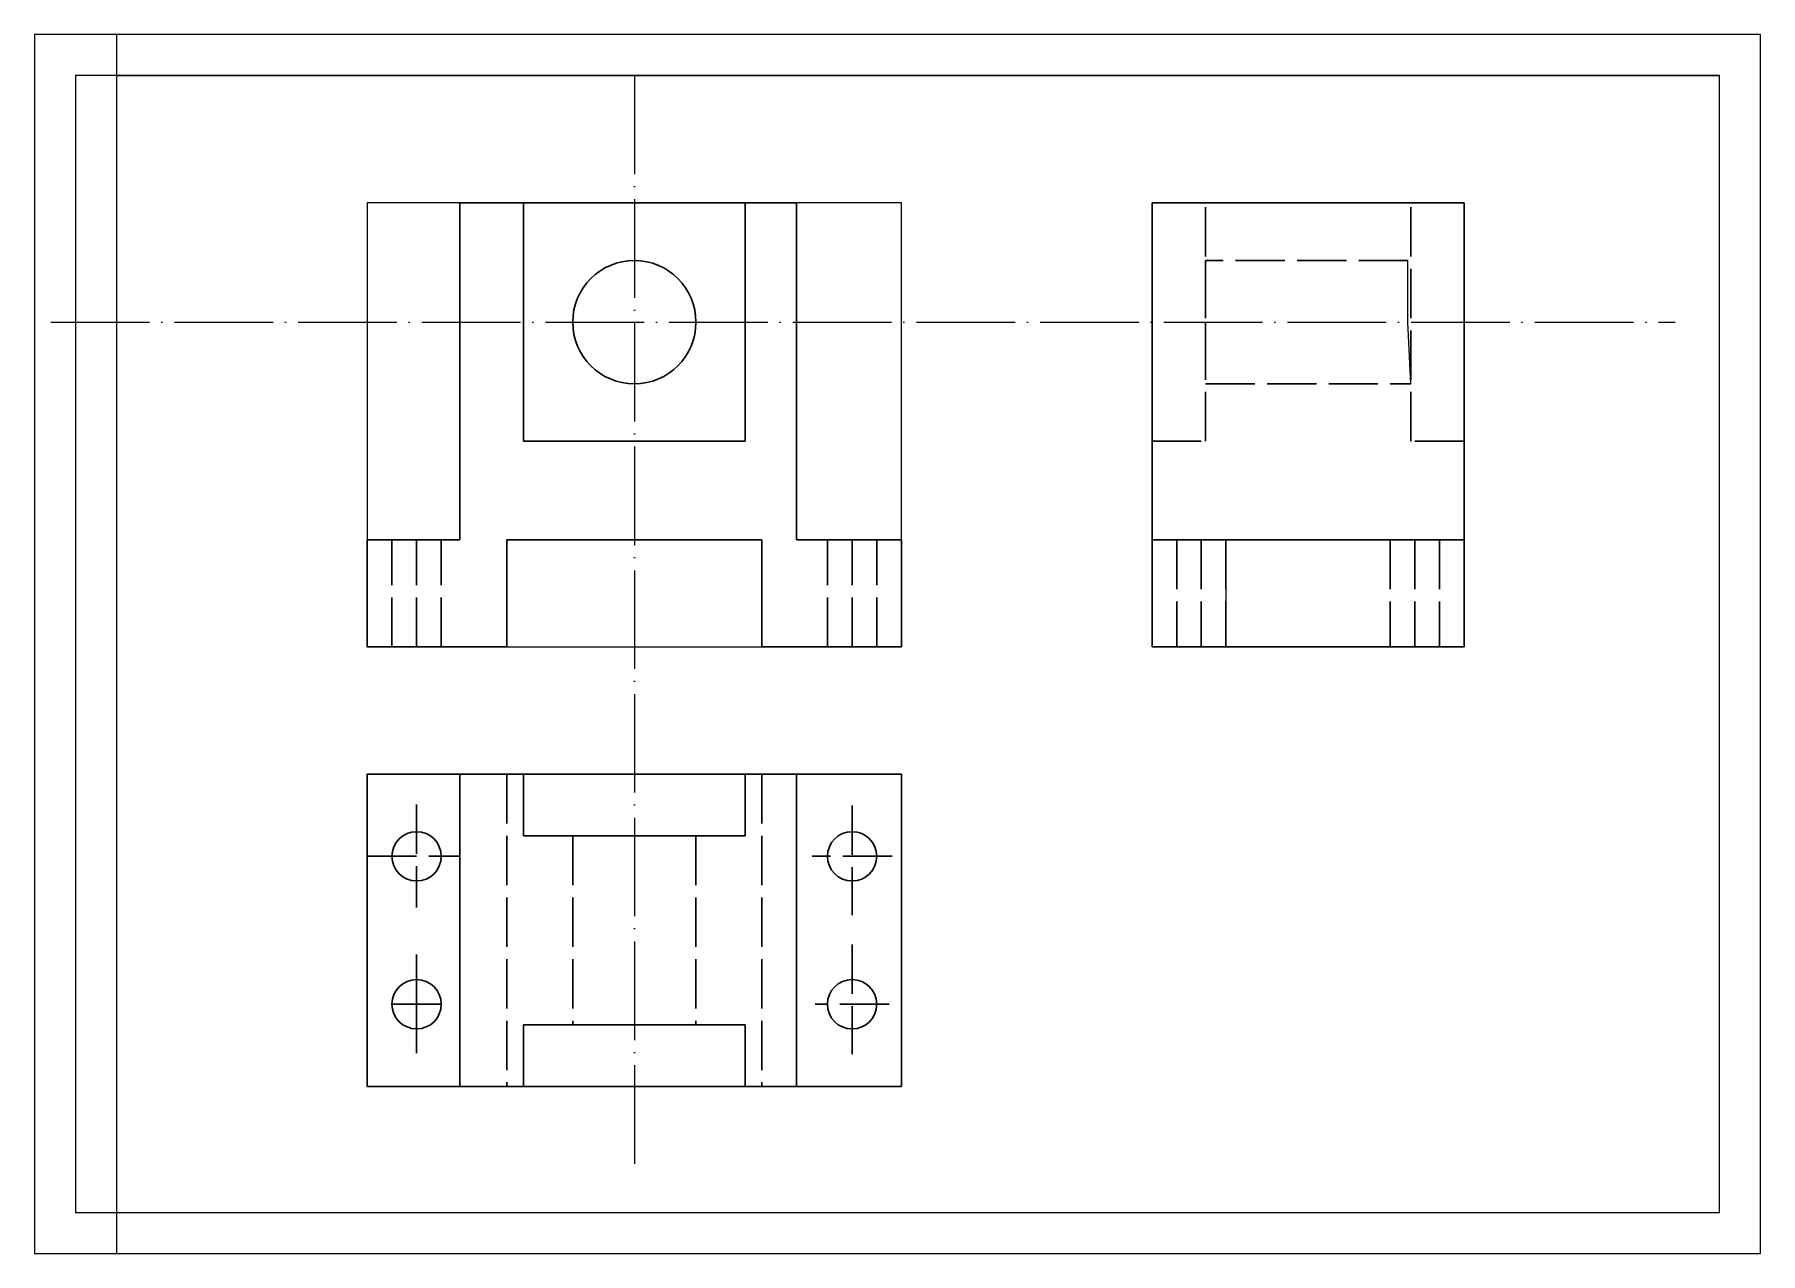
# Model space of a CAD drawing. Header units: millimetres. Extents: x 0 to 420, y 0 to 297.
import ezdxf

# ---------------------------------------------------------------- set-up
doc = ezdxf.new("R2010")
doc.units = ezdxf.units.MM
doc.linetypes.add('ACAD_ISO02W100', pattern=[15, 12, -3])
doc.linetypes.add('ACAD_ISO04W100', pattern=[30, 24, -3, 0, -3])
for name, color, linetype, lineweight in [('ajutor', 200, 'Continuous', 15), ('axe', 7, 'ACAD_ISO04W100', 15), ('format', 210, 'Continuous', 15), ('muchii ascunse', 50, 'ACAD_ISO02W100', 30), ('muchii groase', 7, 'Continuous', 30)]:
    doc.layers.add(name, color=color, linetype=linetype, lineweight=lineweight)

msp = doc.modelspace()

# ---------------------------------------------------------------- linework, layer by layer
at = {"layer": 'ajutor'}
msp.add_line((103.5, 255.65), (119, 255.65), dxfattribs=at)
at = {"layer": 'axe'}
for p, q in [((146, 286.65), (146, 19.94)), ((173, 255.65), (146, 255.65)), ((272, 255.65), (272, 226.65)), ((348, 147.65), (348, 255.65)), ((334.3, 226.63), (334.3, 241.63)), ((3.97, 226.65), (399.37, 226.65)), ((335, 211.65), (334.3, 226.63)), ((272, 197.65), (272, 197.65)), ((272, 173.65), (272, 147.65)), ((290, 173.65), (290, 147.65)), ((290, 173.65), (290, 147.65)), ((272, 147.65), (348, 147.65))]:
    msp.add_line(p, q, dxfattribs=at)
at = {"layer": 'format'}
for p, q in [((20, 0), (20, 296.65)), ((115, 286.65), (115, 286.65)), ((81, 255.65), (81, 147.65)), ((211, 255.65), (81, 255.65)), ((211, 147.65), (211, 255.65)), ((272, 255.65), (272, 147.65)), ((348, 255.65), (272, 255.65)), ((81, 147.65), (211, 147.65)), ((81, 116.65), (81, 40.65)), ((211, 116.65), (81, 116.65)), ((211, 40.65), (211, 116.65)), ((81, 40.65), (211, 40.65))]:
    msp.add_line(p, q, dxfattribs=at)
for points in [[(0, 0), (420.1, 0), (420.1, 296.65), (0, 296.65)], [(10, 10), (410.1, 10), (410.1, 286.65), (10, 286.65)]]:
    msp.add_lwpolyline(points, close=True, dxfattribs=at)
at = {"layer": 'muchii ascunse'}
for p, q in [((285, 197.65), (285, 255.65)), ((335, 197.65), (335, 255.65)), ((334.3, 241.63), (285, 241.63)), ((285, 241.63), (285, 226.65)), ((285, 226.65), (285, 211.65)), ((285, 211.65), (335, 211.65)), ((272, 197.65), (285, 197.65)), ((348, 197.65), (335, 197.65)), ((87, 147.65), (87, 173.65)), ((93, 147.65), (93, 173.65)), ((99, 147.65), (99, 173.65)), ((193, 147.65), (193, 173.65)), ((199, 147.65), (199, 173.65)), ((205, 147.65), (205, 173.65)), ((278, 173.65), (278, 147.65)), ((284, 173.65), (284, 147.65)), ((290, 173.65), (290, 147.65)), ((330, 173.65), (330, 147.65)), ((336, 173.65), (336, 147.65)), ((342, 173.65), (342, 147.65)), ((115, 116.65), (115, 40.65)), ((177, 116.65), (177, 40.65)), ((93, 109.28), (93, 84.22)), ((199, 108.98), (199, 82.3)), ((131, 101.65), (131, 55.65)), ((161, 101.65), (161, 55.65)), ((81, 96.65), (103.5, 96.65)), ((208.75, 96.65), (189.25, 96.65)), ((93, 48.77), (93, 72.77)), ((199, 75.17), (199, 48.48)), ((93, 66.65), (93, 54.65)), ((87, 60.65), (99, 60.65)), ((208, 60.65), (190, 60.65))]:
    msp.add_line(p, q, dxfattribs=at)
at = {"layer": 'muchii groase'}
for p, q in [((20, 286.65), (81, 286.65)), ((81, 286.65), (211, 286.65)), ((211, 286.65), (211, 286.65)), ((211, 286.65), (272, 286.65)), ((272, 286.65), (348, 286.65)), ((348, 286.65), (410.1, 286.65)), ((103.5, 173.65), (103.5, 255.65)), ((103.5, 255.65), (185.5, 255.65)), ((119, 255.65), (119, 197.65)), ((173, 197.65), (173, 255.65)), ((185.5, 255.65), (185.5, 173.65)), ((272, 255.65), (272, 147.65)), ((348, 255.65), (272, 255.65)), ((348, 147.65), (348, 255.65)), ((119, 197.65), (173, 197.65)), ((81, 147.65), (81, 173.65)), ((81, 173.65), (103.5, 173.65)), ((177, 173.65), (115, 173.65)), ((115, 173.65), (115, 147.65)), ((177, 147.65), (177, 173.65)), ((185.5, 173.65), (211, 173.65)), ((211, 147.65), (211, 173.65)), ((272, 173.65), (348, 173.65)), ((115, 147.65), (81, 147.65)), ((211, 147.65), (177, 147.65)), ((272, 147.65), (348, 147.65)), ((81, 116.65), (81, 40.65)), ((211, 116.65), (81, 116.65)), ((103.5, 116.65), (103.5, 40.65)), ((119, 116.65), (119, 101.65)), ((173, 116.65), (173, 101.65)), ((185.5, 116.65), (185.5, 40.65)), ((211, 40.65), (211, 116.65)), ((173, 101.65), (119, 101.65)), ((119, 40.65), (119, 55.65)), ((173, 55.65), (119, 55.65)), ((173, 40.65), (173, 55.65)), ((81, 40.65), (211, 40.65))]:
    msp.add_line(p, q, dxfattribs=at)
for centre, radius in [((146, 226.65), 15), ((93, 96.65), 6), ((199, 96.65), 6), ((93, 60.65), 6), ((199, 60.65), 6)]:
    msp.add_circle(centre, radius, dxfattribs=at)

doc.saveas('drawing.dxf')
